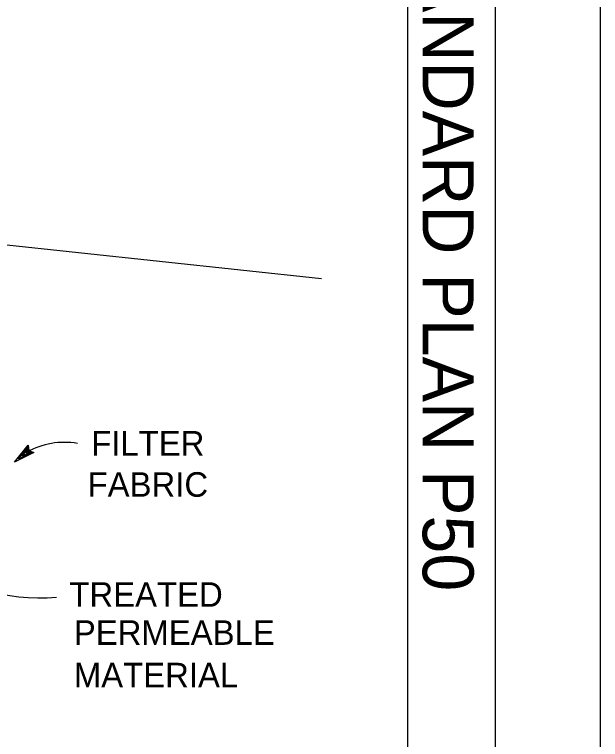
# Model space of a CAD drawing. Extents: x -894 to 866, y -472 to 714.
# Drawn here: x 699.1 to 866, y 1.3 to 207.8 of the extents above; entities that cross this region are included whole.
import ezdxf

# ---------------------------------------------------------------- set-up
doc = ezdxf.new("R2010")
doc.units = 0
for name, color, linetype in [('border_PLOTTING-ELEMENTS', 7, 'Continuous'), ('border_rw_22x34_Cut_Lines', 7, 'Continuous'), ('border_SHEET', 7, 'Continuous'), ('border_WITHIN-BORDER-anno', 7, 'Continuous'), ('rd_PAVEMENT', 7, 'Continuous'), ('rd_PAVEMENT-anno', 7, 'Continuous')]:
    doc.layers.add(name, color=color, linetype=linetype)

msp = doc.modelspace()

# ---------------------------------------------------------------- linework, layer by layer
at = {"layer": 'border_PLOTTING-ELEMENTS'}
for points in [[(-894.04, -472.44), (865.96, -472.44), (865.96, 713.56), (-894.04, 713.56)], [(-864.04, 670.56), (835.96, 670.56), (835.96, -429.44), (-864.04, -429.44)]]:
    msp.add_lwpolyline(points, close=True, dxfattribs=at)
at = {"layer": 'border_rw_22x34_Cut_Lines'}
msp.add_lwpolyline([(-864.04, 670.56), (835.96, 670.56), (835.96, -429.44), (-864.04, -429.44)], close=True, dxfattribs=at)
at = {"layer": 'border_SHEET'}
msp.add_line((810.96, 645.56), (810.96, -404.44), dxfattribs=at)
at = {"layer": 'rd_PAVEMENT'}
msp.add_line((610.28, 151.34), (786.55, 132.64), dxfattribs=at)
at = {"layer": 'rd_PAVEMENT-anno'}
for p, q in [((699.12, 80.3), (702.96, 85.1)), ((700.2, 81.17), (703, 84.67)), ((702.96, 85.1), (702.96, 85.1)), ((702.96, 85.1), (703.17, 83.56)), ((704.63, 83.02), (699.12, 80.3)), ((704.24, 83.16), (700.2, 81.16)), ((701.27, 82.03), (703.08, 84.29)), ((703.84, 83.29), (701.27, 82.03)), ((702.35, 82.9), (703.13, 83.86)), ((703.48, 83.45), (702.35, 82.9)), ((703.17, 83.56), (704.63, 83.02)), ((704.63, 83.02), (704.63, 83.02)), ((699.12, 80.3), (699.12, 80.3))]:
    msp.add_line(p, q, dxfattribs=at)
for centre, radius, start, end in [((713.4, 63.23), 22.7, 80.8106, 118.4478), ((706.56, 97.71), 56.09, 231.0008, 274.6152)]:
    msp.add_arc(centre, radius, start, end, dxfattribs=at)

# ---------------------------------------------------------------- texts
at = {"layer": 'border_WITHIN-BORDER-anno'}
msp.add_text('2024 STANDARD PLAN P50', height=14.5, rotation=270, dxfattribs=at).set_placement((815.33, 294.63))
at = {"layer": 'rd_PAVEMENT-anno'}
for s, p in [('FILTER', (720.92, 82.16)), ('FABRIC', (719.9, 70.43)), ('TREATED', (714.71, 39.09)), ('PERMEABLE', (715.98, 28.25)), ('MATERIAL', (715.98, 16.13))]:
    msp.add_text(s, height=7, dxfattribs=at).set_placement(p)

doc.saveas('drawing.dxf')
